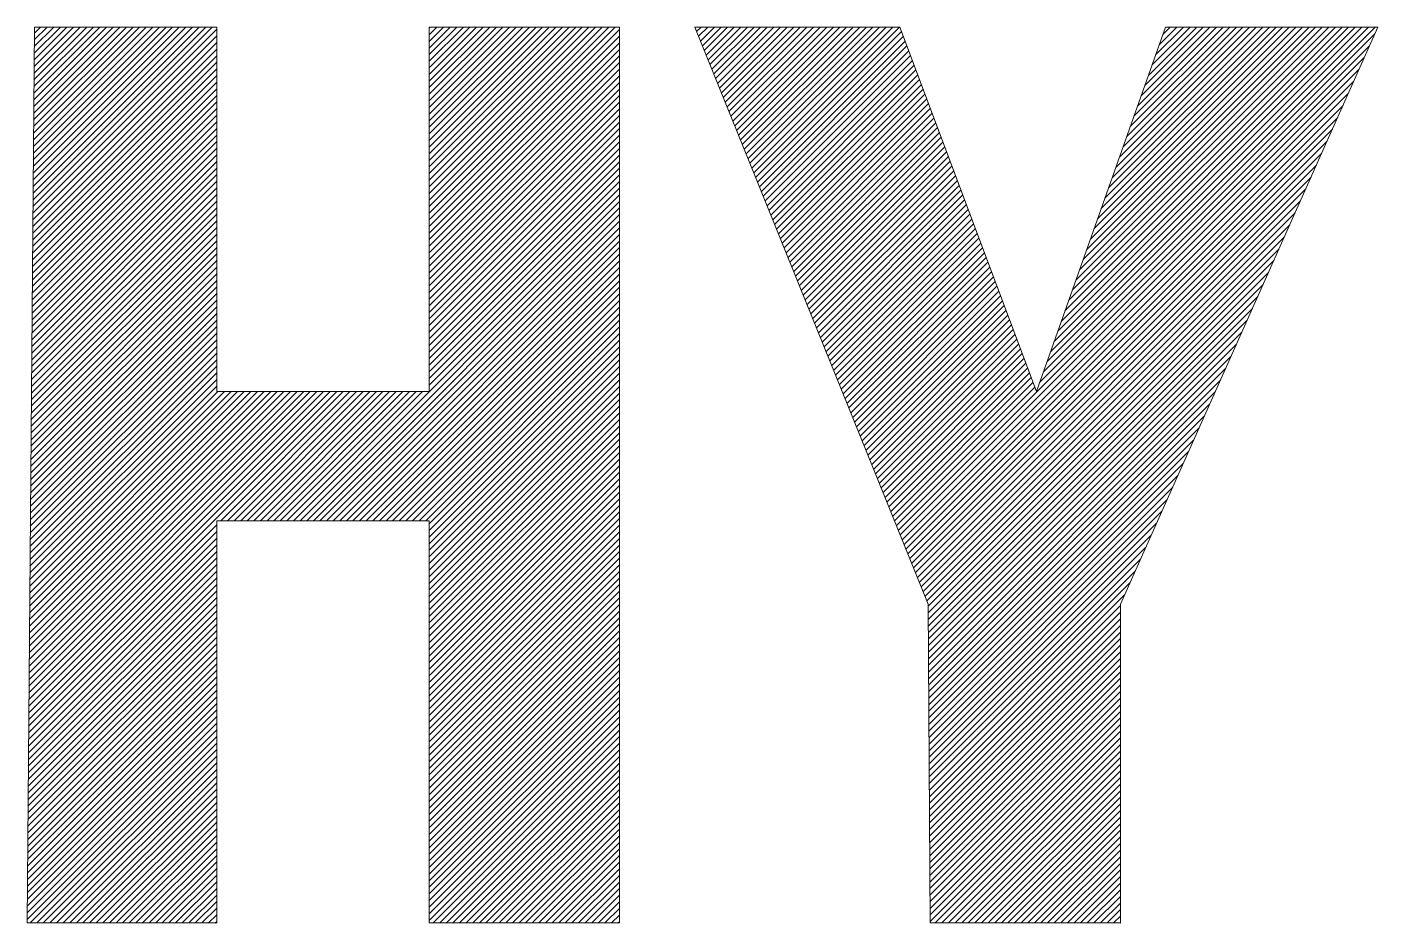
# Model space of a CAD drawing. Header units: millimetres. Extents: x 1204 to 1763, y -128 to 303.
# Drawn here: x 1627.811 to 1631.425, y -105.452 to -103.055 of the extents above; entities that cross this region are included whole.
import ezdxf

# ---------------------------------------------------------------- set-up
doc = ezdxf.new("R2010")
doc.units = ezdxf.units.MM

msp = doc.modelspace()

# ---------------------------------------------------------------- linework, layer by layer
at = {"color": 5, "lineweight": 0}
for p, q in [((1627.8305, -103.0553), (1627.8107, -105.4519)), ((1628.3181, -103.0553), (1627.8305, -103.0553)), ((1627.8305, -103.0553), (1627.8305, -103.0553)), ((1628.3181, -104.0305), (1628.3181, -103.0553)), ((1629.3957, -103.0553), (1628.8866, -103.0553)), ((1628.8866, -103.0553), (1628.8866, -104.0305)), ((1629.3957, -105.4519), (1629.3957, -103.0553)), ((1629.5973, -103.0553), (1630.2221, -104.5991)), ((1630.1461, -103.0553), (1629.5973, -103.0553)), ((1629.5973, -103.0553), (1629.5973, -103.0553)), ((1630.5114, -104.0305), (1630.1461, -103.0553)), ((1630.8568, -103.0553), (1630.5114, -104.0305)), ((1630.7361, -104.5991), (1631.4254, -103.0553)), ((1631.4254, -103.0553), (1630.8568, -103.0553)), ((1628.8866, -104.0305), (1628.3181, -104.0305)), ((1628.3181, -105.4519), (1628.3181, -104.3759)), ((1628.3181, -104.3759), (1628.8866, -104.3759)), ((1628.8866, -104.3759), (1628.8866, -105.4519)), ((1630.2221, -104.5991), (1630.2271, -105.4519)), ((1630.7361, -105.4519), (1630.7361, -104.5991)), ((1627.8107, -105.4519), (1628.3181, -105.4519)), ((1628.8866, -105.4519), (1629.3957, -105.4519)), ((1630.2271, -105.4519), (1630.7361, -105.4519))]:
    msp.add_line(p, q, dxfattribs=at)
at = {"color": 5}
for p, q in [((1627.8265, -103.5352), (1628.3064, -103.0553)), ((1627.8267, -103.5174), (1628.2887, -103.0553)), ((1627.8268, -103.4995), (1628.271, -103.0553)), ((1627.827, -103.4817), (1628.2533, -103.0553)), ((1627.8271, -103.4639), (1628.2357, -103.0553)), ((1627.8273, -103.4461), (1628.218, -103.0553)), ((1627.8274, -103.4282), (1628.2003, -103.0553)), ((1627.8275, -103.4104), (1628.1826, -103.0553)), ((1627.8277, -103.3926), (1628.165, -103.0553)), ((1627.8278, -103.3748), (1628.1473, -103.0553)), ((1627.828, -103.3569), (1628.1296, -103.0553)), ((1627.8281, -103.3391), (1628.1119, -103.0553)), ((1627.8283, -103.3213), (1628.0943, -103.0553)), ((1627.8284, -103.3035), (1628.0766, -103.0553)), ((1627.8286, -103.2856), (1628.0589, -103.0553)), ((1627.8287, -103.2678), (1628.0412, -103.0553)), ((1627.8289, -103.25), (1628.0235, -103.0553)), ((1627.829, -103.2322), (1628.0059, -103.0553)), ((1627.8292, -103.2143), (1627.9882, -103.0553)), ((1627.8293, -103.1965), (1627.9705, -103.0553)), ((1627.8295, -103.1787), (1627.9528, -103.0553)), ((1627.8296, -103.1609), (1627.9352, -103.0553)), ((1627.8298, -103.143), (1627.9175, -103.0553)), ((1627.8299, -103.1252), (1627.8998, -103.0553)), ((1627.8301, -103.1074), (1627.8821, -103.0553)), ((1627.8302, -103.0896), (1627.8644, -103.0553)), ((1627.8304, -103.0717), (1627.8468, -103.0553)), ((1628.8866, -103.0584), (1628.8897, -103.0553)), ((1628.8866, -103.0761), (1628.9074, -103.0553)), ((1628.8866, -103.0938), (1628.9251, -103.0553)), ((1628.8866, -103.1115), (1628.9428, -103.0553)), ((1628.8866, -103.1291), (1628.9605, -103.0553)), ((1628.8866, -103.1468), (1628.9781, -103.0553)), ((1628.8866, -103.1645), (1628.9958, -103.0553)), ((1628.8866, -103.1822), (1629.0135, -103.0553)), ((1628.8866, -103.1999), (1629.0312, -103.0553)), ((1628.8866, -103.2175), (1629.0488, -103.0553)), ((1628.8866, -103.2352), (1629.0665, -103.0553)), ((1628.8866, -103.2529), (1629.0842, -103.0553)), ((1628.8866, -103.2706), (1629.1019, -103.0553)), ((1628.8866, -103.2882), (1629.1196, -103.0553)), ((1628.8866, -103.3059), (1629.1372, -103.0553)), ((1628.8866, -103.3236), (1629.1549, -103.0553)), ((1628.8866, -103.3413), (1629.1726, -103.0553)), ((1628.8866, -103.359), (1629.1903, -103.0553)), ((1628.8866, -103.3766), (1629.2079, -103.0553)), ((1628.8866, -103.3943), (1629.2256, -103.0553)), ((1628.8866, -103.412), (1629.2433, -103.0553)), ((1628.8866, -103.4297), (1629.261, -103.0553)), ((1628.8866, -103.4473), (1629.2787, -103.0553)), ((1628.8866, -103.465), (1629.2963, -103.0553)), ((1628.8866, -103.4827), (1629.314, -103.0553)), ((1628.8866, -103.5004), (1629.3317, -103.0553)), ((1628.8866, -103.5181), (1629.3494, -103.0553)), ((1628.8866, -103.5357), (1629.367, -103.0553)), ((1628.8866, -103.5534), (1629.3847, -103.0553)), ((1629.6023, -103.0676), (1629.6145, -103.0553)), ((1629.6074, -103.0801), (1629.6322, -103.0553)), ((1629.6125, -103.0927), (1629.6499, -103.0553)), ((1629.6176, -103.1053), (1629.6676, -103.0553)), ((1629.6227, -103.1179), (1629.6852, -103.0553)), ((1629.6278, -103.1305), (1629.7029, -103.0553)), ((1629.6329, -103.1431), (1629.7206, -103.0553)), ((1629.6379, -103.1556), (1629.7383, -103.0553)), ((1629.643, -103.1682), (1629.756, -103.0553)), ((1629.6481, -103.1808), (1629.7736, -103.0553)), ((1629.6532, -103.1934), (1629.7913, -103.0553)), ((1629.6583, -103.206), (1629.809, -103.0553)), ((1629.6634, -103.2186), (1629.8267, -103.0553)), ((1629.6685, -103.2312), (1629.8443, -103.0553)), ((1629.6736, -103.2437), (1629.862, -103.0553)), ((1629.6787, -103.2563), (1629.8797, -103.0553)), ((1629.6838, -103.2689), (1629.8974, -103.0553)), ((1629.6889, -103.2815), (1629.9151, -103.0553)), ((1629.694, -103.2941), (1629.9327, -103.0553)), ((1629.6991, -103.3067), (1629.9504, -103.0553)), ((1629.7042, -103.3192), (1629.9681, -103.0553)), ((1629.7093, -103.3318), (1629.9858, -103.0553)), ((1629.7143, -103.3444), (1630.0034, -103.0553)), ((1629.7194, -103.357), (1630.0211, -103.0553)), ((1629.7245, -103.3696), (1630.0388, -103.0553)), ((1629.7296, -103.3822), (1630.0565, -103.0553)), ((1629.7347, -103.3948), (1630.0741, -103.0553)), ((1629.7398, -103.4073), (1630.0918, -103.0553)), ((1629.7449, -103.4199), (1630.1095, -103.0553)), ((1629.75, -103.4325), (1630.1272, -103.0553)), ((1629.7551, -103.4451), (1630.1449, -103.0553)), ((1630.5491, -103.9238), (1631.4177, -103.0553)), ((1630.5588, -103.8965), (1631.4, -103.0553)), ((1630.5685, -103.8691), (1631.3823, -103.0553)), ((1630.5782, -103.8417), (1631.3646, -103.0553)), ((1630.5879, -103.8143), (1631.3469, -103.0553)), ((1630.5976, -103.787), (1631.3293, -103.0553)), ((1630.6073, -103.7596), (1631.3116, -103.0553)), ((1630.617, -103.7322), (1631.2939, -103.0553)), ((1630.6267, -103.7048), (1631.2762, -103.0553)), ((1630.6364, -103.6775), (1631.2586, -103.0553)), ((1630.6461, -103.6501), (1631.2409, -103.0553)), ((1630.6558, -103.6227), (1631.2232, -103.0553)), ((1630.6655, -103.5953), (1631.2055, -103.0553)), ((1630.6752, -103.568), (1631.1878, -103.0553)), ((1630.6849, -103.5406), (1631.1702, -103.0553)), ((1630.6946, -103.5132), (1631.1525, -103.0553)), ((1630.7043, -103.4858), (1631.1348, -103.0553)), ((1630.714, -103.4585), (1631.1171, -103.0553)), ((1630.7237, -103.4311), (1631.0995, -103.0553)), ((1630.7334, -103.4037), (1631.0818, -103.0553)), ((1630.7431, -103.3763), (1631.0641, -103.0553)), ((1630.7528, -103.349), (1631.0464, -103.0553)), ((1630.7625, -103.3216), (1631.0287, -103.0553)), ((1630.7722, -103.2942), (1631.0111, -103.0553)), ((1630.7819, -103.2668), (1630.9934, -103.0553)), ((1630.7916, -103.2395), (1630.9757, -103.0553)), ((1630.8013, -103.2121), (1630.958, -103.0553)), ((1630.811, -103.1847), (1630.9404, -103.0553)), ((1630.8207, -103.1573), (1630.9227, -103.0553)), ((1630.8303, -103.13), (1630.905, -103.0553)), ((1630.84, -103.1026), (1630.8873, -103.0553)), ((1630.8497, -103.0752), (1630.8696, -103.0553)), ((1627.8262, -103.5708), (1628.3181, -103.079)), ((1627.8264, -103.553), (1628.3181, -103.0613)), ((1628.8866, -103.5711), (1629.3957, -103.062)), ((1628.8866, -103.5888), (1629.3957, -103.0797)), ((1629.7602, -103.4577), (1630.1506, -103.0673)), ((1629.7653, -103.4703), (1630.1554, -103.0802)), ((1630.5394, -103.9512), (1631.4173, -103.0733)), ((1627.8259, -103.6065), (1628.3181, -103.1143)), ((1627.8261, -103.5887), (1628.3181, -103.0967)), ((1628.8866, -103.6064), (1629.3957, -103.0974)), ((1628.8866, -103.6241), (1629.3957, -103.115)), ((1629.7704, -103.4828), (1630.1602, -103.093)), ((1629.7755, -103.4954), (1630.165, -103.1059)), ((1629.7806, -103.508), (1630.1698, -103.1187)), ((1630.5297, -103.9786), (1631.4031, -103.1053)), ((1627.8256, -103.6421), (1628.3181, -103.1497)), ((1627.8258, -103.6243), (1628.3181, -103.132)), ((1628.8866, -103.6418), (1629.3957, -103.1327)), ((1628.8866, -103.6595), (1629.3957, -103.1504)), ((1629.7856, -103.5206), (1630.1747, -103.1316)), ((1629.7907, -103.5332), (1630.1795, -103.1445)), ((1629.7958, -103.5458), (1630.1843, -103.1573)), ((1630.52, -104.006), (1631.3888, -103.1372)), ((1627.8253, -103.6778), (1628.3181, -103.1851)), ((1627.8255, -103.66), (1628.3181, -103.1674)), ((1628.8866, -103.6772), (1629.3957, -103.1681)), ((1628.8866, -103.6948), (1629.3957, -103.1858)), ((1629.8009, -103.5584), (1630.1891, -103.1702)), ((1629.806, -103.5709), (1630.1939, -103.183)), ((1629.8111, -103.5835), (1630.1987, -103.1959)), ((1630.1422, -104.4015), (1631.3745, -103.1691)), ((1627.825, -103.7134), (1628.3181, -103.2204)), ((1627.8252, -103.6956), (1628.3181, -103.2027)), ((1628.8866, -103.7125), (1629.3957, -103.2034)), ((1628.8866, -103.7302), (1629.3957, -103.2211)), ((1629.8162, -103.5961), (1630.2036, -103.2088)), ((1629.8213, -103.6087), (1630.2084, -103.2216)), ((1629.8264, -103.6213), (1630.2132, -103.2345)), ((1630.1473, -104.4141), (1631.3603, -103.2011)), ((1630.1524, -104.4267), (1631.346, -103.233)), ((1627.8247, -103.7491), (1628.3181, -103.2558)), ((1627.8249, -103.7313), (1628.3181, -103.2381)), ((1628.8866, -103.7479), (1629.3957, -103.2388)), ((1628.8866, -103.7655), (1629.3957, -103.2565)), ((1629.8315, -103.6339), (1630.218, -103.2473)), ((1629.8366, -103.6464), (1630.2228, -103.2602)), ((1630.1574, -104.4393), (1631.3318, -103.2649)), ((1627.8244, -103.7847), (1628.3181, -103.2911)), ((1627.8246, -103.7669), (1628.3181, -103.2734)), ((1628.8866, -103.7832), (1629.3957, -103.2741)), ((1628.8866, -103.8009), (1629.3957, -103.2918)), ((1629.8417, -103.659), (1630.2276, -103.2731)), ((1629.8468, -103.6716), (1630.2325, -103.2859)), ((1629.8519, -103.6842), (1630.2373, -103.2988)), ((1630.1625, -104.4519), (1631.3175, -103.2969)), ((1627.824, -103.8382), (1628.3181, -103.3442)), ((1627.8242, -103.8204), (1628.3181, -103.3265)), ((1627.8243, -103.8026), (1628.3181, -103.3088)), ((1628.8866, -103.8186), (1629.3957, -103.3095)), ((1628.8866, -103.8362), (1629.3957, -103.3272)), ((1629.857, -103.6968), (1630.2421, -103.3116)), ((1629.862, -103.7094), (1630.2469, -103.3245)), ((1629.8671, -103.722), (1630.2517, -103.3374)), ((1630.1676, -104.4644), (1631.3033, -103.3288)), ((1627.8237, -103.8739), (1628.3181, -103.3795)), ((1627.8239, -103.856), (1628.3181, -103.3618)), ((1628.8866, -103.8539), (1629.3957, -103.3449)), ((1628.8866, -103.8716), (1629.3957, -103.3625)), ((1628.8866, -103.8893), (1629.3957, -103.3802)), ((1629.8722, -103.7345), (1630.2565, -103.3502)), ((1629.8773, -103.7471), (1630.2614, -103.3631)), ((1629.8824, -103.7597), (1630.2662, -103.3759)), ((1630.1727, -104.477), (1631.289, -103.3608)), ((1627.8234, -103.9095), (1628.3181, -103.4149)), ((1627.8236, -103.8917), (1628.3181, -103.3972)), ((1628.8866, -103.907), (1629.3957, -103.3979)), ((1628.8866, -103.9246), (1629.3957, -103.4156)), ((1629.8875, -103.7723), (1630.271, -103.3888)), ((1629.8926, -103.7849), (1630.2758, -103.4017)), ((1629.8977, -103.7975), (1630.2806, -103.4145)), ((1630.1778, -104.4896), (1631.2747, -103.3927)), ((1627.8231, -103.9452), (1628.3181, -103.4502)), ((1627.8233, -103.9273), (1628.3181, -103.4325)), ((1628.8866, -103.9423), (1629.3957, -103.4332)), ((1628.8866, -103.96), (1629.3957, -103.4509)), ((1629.9028, -103.81), (1630.2854, -103.4274)), ((1629.9079, -103.8226), (1630.2903, -103.4402)), ((1630.1829, -104.5022), (1631.2605, -103.4246)), ((1627.8228, -103.9808), (1628.3181, -103.4856)), ((1627.823, -103.963), (1628.3181, -103.4679)), ((1628.8866, -103.9777), (1629.3957, -103.4686)), ((1628.8866, -103.9953), (1629.3957, -103.4863)), ((1629.913, -103.8352), (1630.2951, -103.4531)), ((1629.9181, -103.8478), (1630.2999, -103.466)), ((1629.9232, -103.8604), (1630.3047, -103.4788)), ((1630.188, -104.5148), (1631.2462, -103.4566)), ((1630.1931, -104.5274), (1631.232, -103.4885)), ((1627.8225, -104.0165), (1628.3181, -103.5209)), ((1627.8227, -103.9986), (1628.3181, -103.5033)), ((1628.5414, -104.3759), (1629.3957, -103.5216)), ((1628.8866, -104.013), (1629.3957, -103.504)), ((1629.9283, -103.873), (1630.3095, -103.4917)), ((1629.9333, -103.8856), (1630.3144, -103.5045)), ((1629.9384, -103.8981), (1630.3192, -103.5174)), ((1630.1982, -104.5399), (1631.2177, -103.5204)), ((1627.8222, -104.0521), (1628.3181, -103.5563)), ((1627.8224, -104.0343), (1628.3181, -103.5386)), ((1628.5591, -104.3759), (1629.3957, -103.5393)), ((1628.5768, -104.3759), (1629.3957, -103.557)), ((1629.9435, -103.9107), (1630.324, -103.5303)), ((1629.9486, -103.9233), (1630.3288, -103.5431)), ((1629.9537, -103.9359), (1630.3336, -103.556)), ((1630.2033, -104.5525), (1631.2034, -103.5524)), ((1627.8219, -104.0878), (1628.3181, -103.5916)), ((1627.8221, -104.0699), (1628.3181, -103.574)), ((1628.5945, -104.3759), (1629.3957, -103.5747)), ((1628.6121, -104.3759), (1629.3957, -103.5923)), ((1629.9588, -103.9485), (1630.3384, -103.5689)), ((1629.9639, -103.9611), (1630.3433, -103.5817)), ((1629.969, -103.9736), (1630.3481, -103.5946)), ((1630.2084, -104.5651), (1631.1892, -103.5843)), ((1627.8216, -104.1234), (1628.3181, -103.627)), ((1627.8218, -104.1056), (1628.3181, -103.6093)), ((1628.6298, -104.3759), (1629.3957, -103.61)), ((1628.6475, -104.3759), (1629.3957, -103.6277)), ((1629.9741, -103.9862), (1630.3529, -103.6074)), ((1629.9792, -103.9988), (1630.3577, -103.6203)), ((1629.9843, -104.0114), (1630.3625, -103.6332)), ((1630.2135, -104.5777), (1631.1749, -103.6162)), ((1627.8214, -104.1591), (1628.3181, -103.6624)), ((1627.8215, -104.1412), (1628.3181, -103.6447)), ((1628.6652, -104.3759), (1629.3957, -103.6454)), ((1628.6828, -104.3759), (1629.3957, -103.6631)), ((1629.9894, -104.024), (1630.3673, -103.646)), ((1629.9945, -104.0366), (1630.3722, -103.6589)), ((1630.2186, -104.5903), (1631.1607, -103.6482)), ((1627.8211, -104.1947), (1628.3181, -103.6977)), ((1627.8212, -104.1769), (1628.3181, -103.68)), ((1628.7005, -104.3759), (1629.3957, -103.6807)), ((1628.7182, -104.3759), (1629.3957, -103.6984)), ((1629.9996, -104.0492), (1630.377, -103.6717)), ((1630.0047, -104.0617), (1630.3818, -103.6846)), ((1630.0097, -104.0743), (1630.3866, -103.6975)), ((1630.2221, -104.6044), (1631.1464, -103.6801)), ((1627.8208, -104.2304), (1628.3181, -103.7331)), ((1627.8209, -104.2125), (1628.3181, -103.7154)), ((1628.7359, -104.3759), (1629.3957, -103.7161)), ((1628.7535, -104.3759), (1629.3957, -103.7338)), ((1630.0148, -104.0869), (1630.3914, -103.7103)), ((1630.0199, -104.0995), (1630.3962, -103.7232)), ((1630.025, -104.1121), (1630.4011, -103.736)), ((1630.2222, -104.622), (1631.1322, -103.7121)), ((1627.8205, -104.266), (1628.3181, -103.7684)), ((1627.8206, -104.2482), (1628.3181, -103.7507)), ((1628.7712, -104.3759), (1629.3957, -103.7514)), ((1628.7889, -104.3759), (1629.3957, -103.7691)), ((1630.0301, -104.1247), (1630.4059, -103.7489)), ((1630.0352, -104.1372), (1630.4107, -103.7618)), ((1630.0403, -104.1498), (1630.4155, -103.7746)), ((1630.2223, -104.6395), (1631.1179, -103.744)), ((1630.2224, -104.6571), (1631.1036, -103.7759)), ((1627.8202, -104.3017), (1628.3181, -103.8038)), ((1627.8203, -104.2838), (1628.3181, -103.7861)), ((1628.8066, -104.3759), (1629.3957, -103.7868)), ((1628.8243, -104.3759), (1629.3957, -103.8045)), ((1630.0454, -104.1624), (1630.4203, -103.7875)), ((1630.0505, -104.175), (1630.4251, -103.8003)), ((1630.0556, -104.1876), (1630.43, -103.8132)), ((1630.2226, -104.6747), (1631.0894, -103.8079)), ((1627.8199, -104.3373), (1628.3181, -103.8391)), ((1627.82, -104.3195), (1628.3181, -103.8215)), ((1628.8419, -104.3759), (1629.3957, -103.8222)), ((1628.8596, -104.3759), (1629.3957, -103.8398)), ((1630.0607, -104.2002), (1630.4348, -103.8261)), ((1630.0658, -104.2127), (1630.4396, -103.8389)), ((1630.2227, -104.6923), (1631.0751, -103.8398)), ((1627.8196, -104.373), (1628.3181, -103.8745)), ((1627.8197, -104.3551), (1628.3181, -103.8568)), ((1628.8773, -104.3759), (1629.3957, -103.8575)), ((1628.8866, -104.3843), (1629.3957, -103.8752)), ((1630.0709, -104.2253), (1630.4444, -103.8518)), ((1630.076, -104.2379), (1630.4492, -103.8646)), ((1630.081, -104.2505), (1630.4541, -103.8775)), ((1630.2228, -104.7098), (1631.0609, -103.8717)), ((1627.8193, -104.4086), (1628.3181, -103.9098)), ((1627.8194, -104.3908), (1628.3181, -103.8922)), ((1628.8866, -104.4019), (1629.3957, -103.8929)), ((1628.8866, -104.4196), (1629.3957, -103.9105)), ((1630.0861, -104.2631), (1630.4589, -103.8904)), ((1630.0912, -104.2757), (1630.4637, -103.9032)), ((1630.0963, -104.2883), (1630.4685, -103.9161)), ((1630.2229, -104.7274), (1631.0466, -103.9037)), ((1627.819, -104.4443), (1628.3181, -103.9452)), ((1627.8191, -104.4264), (1628.3181, -103.9275)), ((1628.8866, -104.4373), (1629.3957, -103.9282)), ((1628.8866, -104.455), (1629.3957, -103.9459)), ((1630.1014, -104.3008), (1630.4733, -103.9289)), ((1630.1065, -104.3134), (1630.4781, -103.9418)), ((1630.1116, -104.326), (1630.483, -103.9547)), ((1630.223, -104.745), (1631.0323, -103.9356)), ((1627.8187, -104.4799), (1628.3181, -103.9806)), ((1627.8188, -104.4621), (1628.3181, -103.9629)), ((1628.8866, -104.4726), (1629.3957, -103.9636)), ((1628.8866, -104.4903), (1629.3957, -103.9813)), ((1630.1167, -104.3386), (1630.4878, -103.9675)), ((1630.1218, -104.3512), (1630.4926, -103.9804)), ((1630.1269, -104.3638), (1630.4974, -103.9932)), ((1630.2231, -104.7626), (1631.0181, -103.9675)), ((1627.8155, -104.8721), (1628.657, -104.0305)), ((1627.8156, -104.8543), (1628.6394, -104.0305)), ((1627.8157, -104.8364), (1628.6217, -104.0305)), ((1627.8159, -104.8186), (1628.604, -104.0305)), ((1627.816, -104.8008), (1628.5863, -104.0305)), ((1627.8162, -104.783), (1628.5687, -104.0305)), ((1627.8163, -104.7651), (1628.551, -104.0305)), ((1627.8165, -104.7473), (1628.5333, -104.0305)), ((1627.8166, -104.7295), (1628.5156, -104.0305)), ((1627.8168, -104.7117), (1628.4979, -104.0305)), ((1627.8169, -104.6938), (1628.4803, -104.0305)), ((1627.8171, -104.676), (1628.4626, -104.0305)), ((1627.8172, -104.6582), (1628.4449, -104.0305)), ((1627.8174, -104.6404), (1628.4272, -104.0305)), ((1627.8175, -104.6225), (1628.4096, -104.0305)), ((1627.8177, -104.6047), (1628.3919, -104.0305)), ((1627.8178, -104.5869), (1628.3742, -104.0305)), ((1627.818, -104.5691), (1628.3565, -104.0305)), ((1627.8181, -104.5512), (1628.3388, -104.0305)), ((1627.8183, -104.5334), (1628.3212, -104.0305)), ((1627.8184, -104.5156), (1628.3181, -104.0159)), ((1627.8185, -104.4977), (1628.3181, -103.9982)), ((1628.3293, -104.3759), (1628.6747, -104.0305)), ((1628.347, -104.3759), (1628.6924, -104.0305)), ((1628.3646, -104.3759), (1628.7101, -104.0305)), ((1628.3823, -104.3759), (1628.7278, -104.0305)), ((1628.4, -104.3759), (1628.7454, -104.0305)), ((1628.4177, -104.3759), (1628.7631, -104.0305)), ((1628.4354, -104.3759), (1628.7808, -104.0305)), ((1628.453, -104.3759), (1628.7985, -104.0305)), ((1628.4707, -104.3759), (1628.8161, -104.0305)), ((1628.4884, -104.3759), (1628.8338, -104.0305)), ((1628.5061, -104.3759), (1628.8515, -104.0305)), ((1628.5237, -104.3759), (1628.8692, -104.0305)), ((1628.8866, -104.508), (1629.3957, -103.9989)), ((1628.8866, -104.5257), (1629.3957, -104.0166)), ((1630.132, -104.3763), (1630.5022, -104.0061)), ((1630.1371, -104.3889), (1630.507, -104.019)), ((1630.2232, -104.7801), (1631.0038, -103.9995)), ((1628.8866, -104.5434), (1629.3957, -104.0343)), ((1628.8866, -104.561), (1629.3957, -104.052)), ((1630.2233, -104.7977), (1630.9896, -104.0314)), ((1630.2234, -104.8153), (1630.9753, -104.0633)), ((1628.8866, -104.5787), (1629.3957, -104.0696)), ((1628.8866, -104.5964), (1629.3957, -104.0873)), ((1630.2235, -104.8329), (1630.9611, -104.0953)), ((1628.8866, -104.6141), (1629.3957, -104.105)), ((1628.8866, -104.6317), (1629.3957, -104.1227)), ((1630.2236, -104.8504), (1630.9468, -104.1272)), ((1628.8866, -104.6494), (1629.3957, -104.1404)), ((1628.8866, -104.6671), (1629.3957, -104.158)), ((1628.8866, -104.6848), (1629.3957, -104.1757)), ((1630.2237, -104.868), (1630.9325, -104.1592)), ((1628.8866, -104.7025), (1629.3957, -104.1934)), ((1628.8866, -104.7201), (1629.3957, -104.2111)), ((1630.2238, -104.8856), (1630.9183, -104.1911)), ((1628.8866, -104.7378), (1629.3957, -104.2287)), ((1628.8866, -104.7555), (1629.3957, -104.2464)), ((1630.2239, -104.9032), (1630.904, -104.223)), ((1628.8866, -104.7732), (1629.3957, -104.2641)), ((1628.8866, -104.7908), (1629.3957, -104.2818)), ((1630.224, -104.9207), (1630.8898, -104.255)), ((1628.8866, -104.8085), (1629.3957, -104.2995)), ((1628.8866, -104.8262), (1629.3957, -104.3171)), ((1630.2241, -104.9383), (1630.8755, -104.2869)), ((1630.2242, -104.9559), (1630.8612, -104.3188)), ((1628.8866, -104.8439), (1629.3957, -104.3348)), ((1628.8866, -104.8616), (1629.3957, -104.3525)), ((1630.2243, -104.9735), (1630.847, -104.3508)), ((1627.8153, -104.8899), (1628.3181, -104.3871)), ((1628.8866, -104.8792), (1629.3957, -104.3702)), ((1628.8866, -104.8969), (1629.3957, -104.3878)), ((1630.2244, -104.991), (1630.8327, -104.3827)), ((1627.815, -104.9256), (1628.3181, -104.4225)), ((1627.8152, -104.9077), (1628.3181, -104.4048)), ((1628.8866, -104.9146), (1629.3957, -104.4055)), ((1628.8866, -104.9323), (1629.3957, -104.4232)), ((1630.2245, -105.0086), (1630.8185, -104.4146)), ((1627.8147, -104.9612), (1628.3181, -104.4579)), ((1627.8149, -104.9434), (1628.3181, -104.4402)), ((1628.8866, -104.9499), (1629.3957, -104.4409)), ((1628.8866, -104.9676), (1629.3957, -104.4586)), ((1630.2246, -105.0262), (1630.8042, -104.4466)), ((1627.8144, -104.9969), (1628.3181, -104.4932)), ((1627.8146, -104.979), (1628.3181, -104.4755)), ((1628.8866, -104.9853), (1629.3957, -104.4762)), ((1628.8866, -105.003), (1629.3957, -104.4939)), ((1630.2247, -105.0438), (1630.79, -104.4785)), ((1627.8141, -105.0325), (1628.3181, -104.5286)), ((1627.8143, -105.0147), (1628.3181, -104.5109)), ((1628.8866, -105.0207), (1629.3957, -104.5116)), ((1628.8866, -105.0383), (1629.3957, -104.5293)), ((1630.2248, -105.0613), (1630.7757, -104.5105)), ((1627.8138, -105.0682), (1628.3181, -104.5639)), ((1627.814, -105.0503), (1628.3181, -104.5462)), ((1628.8866, -105.056), (1629.3957, -104.5469)), ((1628.8866, -105.0737), (1629.3957, -104.5646)), ((1630.2249, -105.0789), (1630.7614, -104.5424)), ((1627.8135, -105.1038), (1628.3181, -104.5993)), ((1627.8137, -105.086), (1628.3181, -104.5816)), ((1628.8866, -105.0914), (1629.3957, -104.5823)), ((1628.8866, -105.109), (1629.3957, -104.6)), ((1630.225, -105.0965), (1630.7472, -104.5743)), ((1630.2251, -105.1141), (1630.7361, -104.603)), ((1627.8132, -105.1395), (1628.3181, -104.6346)), ((1627.8134, -105.1216), (1628.3181, -104.617)), ((1628.8866, -105.1267), (1629.3957, -104.6177)), ((1628.8866, -105.1444), (1629.3957, -104.6353)), ((1630.2252, -105.1316), (1630.7361, -104.6207)), ((1630.2253, -105.1492), (1630.7361, -104.6384)), ((1627.8129, -105.1751), (1628.3181, -104.67)), ((1627.8131, -105.1573), (1628.3181, -104.6523)), ((1628.8866, -105.1621), (1629.3957, -104.653)), ((1628.8866, -105.1798), (1629.3957, -104.6707)), ((1630.2254, -105.1668), (1630.7361, -104.6561)), ((1630.2255, -105.1844), (1630.7361, -104.6738)), ((1627.8126, -105.2108), (1628.3181, -104.7053)), ((1627.8128, -105.1929), (1628.3181, -104.6877)), ((1628.8866, -105.1974), (1629.3957, -104.6884)), ((1628.8866, -105.2151), (1629.3957, -104.706)), ((1630.2256, -105.202), (1630.7361, -104.6914)), ((1630.2257, -105.2195), (1630.7361, -104.7091)), ((1627.8124, -105.2464), (1628.3181, -104.7407)), ((1627.8125, -105.2286), (1628.3181, -104.723)), ((1628.8866, -105.2328), (1629.3957, -104.7237)), ((1628.8866, -105.2505), (1629.3957, -104.7414)), ((1630.2258, -105.2371), (1630.7361, -104.7268)), ((1630.2259, -105.2547), (1630.7361, -104.7445)), ((1627.8121, -105.2821), (1628.3181, -104.776)), ((1627.8122, -105.2642), (1628.3181, -104.7584)), ((1628.8866, -105.2681), (1629.3957, -104.7591)), ((1628.8866, -105.2858), (1629.3957, -104.7768)), ((1630.226, -105.2723), (1630.7361, -104.7621)), ((1630.2261, -105.2898), (1630.7361, -104.7798)), ((1627.8118, -105.3177), (1628.3181, -104.8114)), ((1627.8119, -105.2999), (1628.3181, -104.7937)), ((1628.8866, -105.3035), (1629.3957, -104.7944)), ((1628.8866, -105.3212), (1629.3957, -104.8121)), ((1630.2262, -105.3074), (1630.7361, -104.7975)), ((1630.2263, -105.325), (1630.7361, -104.8152)), ((1627.8115, -105.3534), (1628.3181, -104.8468)), ((1627.8116, -105.3355), (1628.3181, -104.8291)), ((1628.8866, -105.3389), (1629.3957, -104.8298)), ((1628.8866, -105.3565), (1629.3957, -104.8475)), ((1630.2264, -105.3426), (1630.7361, -104.8329)), ((1630.2265, -105.3601), (1630.7361, -104.8505)), ((1627.8112, -105.389), (1628.3181, -104.8821)), ((1627.8113, -105.3712), (1628.3181, -104.8644)), ((1628.8866, -105.3742), (1629.3957, -104.8651)), ((1628.8866, -105.3919), (1629.3957, -104.8828)), ((1630.2266, -105.3777), (1630.7361, -104.8682)), ((1630.2267, -105.3953), (1630.7361, -104.8859)), ((1627.8109, -105.4247), (1628.3181, -104.9175)), ((1627.811, -105.4068), (1628.3181, -104.8998)), ((1628.8866, -105.4096), (1629.3957, -104.9005)), ((1628.8866, -105.4272), (1629.3957, -104.9182)), ((1630.2268, -105.4129), (1630.7361, -104.9036)), ((1630.2269, -105.4304), (1630.7361, -104.9212)), ((1627.8107, -105.4425), (1628.3181, -104.9351)), ((1627.819, -105.4519), (1628.3181, -104.9528)), ((1627.8367, -105.4519), (1628.3181, -104.9705)), ((1628.8866, -105.4449), (1629.3957, -104.9358)), ((1628.8973, -105.4519), (1629.3957, -104.9535)), ((1630.227, -105.448), (1630.7361, -104.9389)), ((1630.2408, -105.4519), (1630.7361, -104.9566)), ((1627.8543, -105.4519), (1628.3181, -104.9882)), ((1627.872, -105.4519), (1628.3181, -105.0059)), ((1628.915, -105.4519), (1629.3957, -104.9712)), ((1628.9327, -105.4519), (1629.3957, -104.9889)), ((1628.9504, -105.4519), (1629.3957, -105.0066)), ((1630.2585, -105.4519), (1630.7361, -104.9743)), ((1630.2762, -105.4519), (1630.7361, -104.992)), ((1627.8897, -105.4519), (1628.3181, -105.0235)), ((1627.9074, -105.4519), (1628.3181, -105.0412)), ((1628.968, -105.4519), (1629.3957, -105.0242)), ((1628.9857, -105.4519), (1629.3957, -105.0419)), ((1630.2939, -105.4519), (1630.7361, -105.0096)), ((1630.3115, -105.4519), (1630.7361, -105.0273)), ((1627.9251, -105.4519), (1628.3181, -105.0589)), ((1627.9427, -105.4519), (1628.3181, -105.0766)), ((1629.0034, -105.4519), (1629.3957, -105.0596)), ((1629.0211, -105.4519), (1629.3957, -105.0773)), ((1630.3292, -105.4519), (1630.7361, -105.045)), ((1630.3469, -105.4519), (1630.7361, -105.0627)), ((1627.9604, -105.4519), (1628.3181, -105.0942)), ((1627.9781, -105.4519), (1628.3181, -105.1119)), ((1629.0387, -105.4519), (1629.3957, -105.0949)), ((1629.0564, -105.4519), (1629.3957, -105.1126)), ((1630.3646, -105.4519), (1630.7361, -105.0803)), ((1630.3822, -105.4519), (1630.7361, -105.098)), ((1630.3999, -105.4519), (1630.7361, -105.1157)), ((1627.9958, -105.4519), (1628.3181, -105.1296)), ((1628.0134, -105.4519), (1628.3181, -105.1473)), ((1629.0741, -105.4519), (1629.3957, -105.1303)), ((1629.0918, -105.4519), (1629.3957, -105.148)), ((1630.4176, -105.4519), (1630.7361, -105.1334)), ((1630.4353, -105.4519), (1630.7361, -105.1511)), ((1628.0311, -105.4519), (1628.3181, -105.165)), ((1628.0488, -105.4519), (1628.3181, -105.1826)), ((1629.1095, -105.4519), (1629.3957, -105.1657)), ((1629.1271, -105.4519), (1629.3957, -105.1833)), ((1630.453, -105.4519), (1630.7361, -105.1687)), ((1630.4706, -105.4519), (1630.7361, -105.1864)), ((1628.0665, -105.4519), (1628.3181, -105.2003)), ((1628.0842, -105.4519), (1628.3181, -105.218)), ((1629.1448, -105.4519), (1629.3957, -105.201)), ((1629.1625, -105.4519), (1629.3957, -105.2187)), ((1630.4883, -105.4519), (1630.7361, -105.2041)), ((1630.506, -105.4519), (1630.7361, -105.2218)), ((1628.1018, -105.4519), (1628.3181, -105.2357)), ((1628.1195, -105.4519), (1628.3181, -105.2533)), ((1629.1802, -105.4519), (1629.3957, -105.2364)), ((1629.1978, -105.4519), (1629.3957, -105.254)), ((1630.5237, -105.4519), (1630.7361, -105.2394)), ((1630.5413, -105.4519), (1630.7361, -105.2571)), ((1628.1372, -105.4519), (1628.3181, -105.271)), ((1628.1549, -105.4519), (1628.3181, -105.2887)), ((1629.2155, -105.4519), (1629.3957, -105.2717)), ((1629.2332, -105.4519), (1629.3957, -105.2894)), ((1630.559, -105.4519), (1630.7361, -105.2748)), ((1630.5767, -105.4519), (1630.7361, -105.2925)), ((1628.1725, -105.4519), (1628.3181, -105.3064)), ((1628.1902, -105.4519), (1628.3181, -105.3241)), ((1629.2509, -105.4519), (1629.3957, -105.3071)), ((1629.2686, -105.4519), (1629.3957, -105.3248)), ((1630.5944, -105.4519), (1630.7361, -105.3101)), ((1630.6121, -105.4519), (1630.7361, -105.3278)), ((1628.2079, -105.4519), (1628.3181, -105.3417)), ((1628.2256, -105.4519), (1628.3181, -105.3594)), ((1629.2862, -105.4519), (1629.3957, -105.3424)), ((1629.3039, -105.4519), (1629.3957, -105.3601)), ((1630.6297, -105.4519), (1630.7361, -105.3455)), ((1630.6474, -105.4519), (1630.7361, -105.3632)), ((1628.2433, -105.4519), (1628.3181, -105.3771)), ((1628.2609, -105.4519), (1628.3181, -105.3948)), ((1629.3216, -105.4519), (1629.3957, -105.3778)), ((1629.3393, -105.4519), (1629.3957, -105.3955)), ((1630.6651, -105.4519), (1630.7361, -105.3809)), ((1630.6828, -105.4519), (1630.7361, -105.3985)), ((1628.2786, -105.4519), (1628.3181, -105.4124)), ((1628.2963, -105.4519), (1628.3181, -105.4301)), ((1629.3569, -105.4519), (1629.3957, -105.4131)), ((1629.3746, -105.4519), (1629.3957, -105.4308)), ((1630.7004, -105.4519), (1630.7361, -105.4162)), ((1630.7181, -105.4519), (1630.7361, -105.4339)), ((1628.314, -105.4519), (1628.3181, -105.4478)), ((1629.3923, -105.4519), (1629.3957, -105.4485)), ((1630.7358, -105.4519), (1630.7361, -105.4516))]:
    msp.add_line(p, q, dxfattribs=at)

doc.saveas('drawing.dxf')
